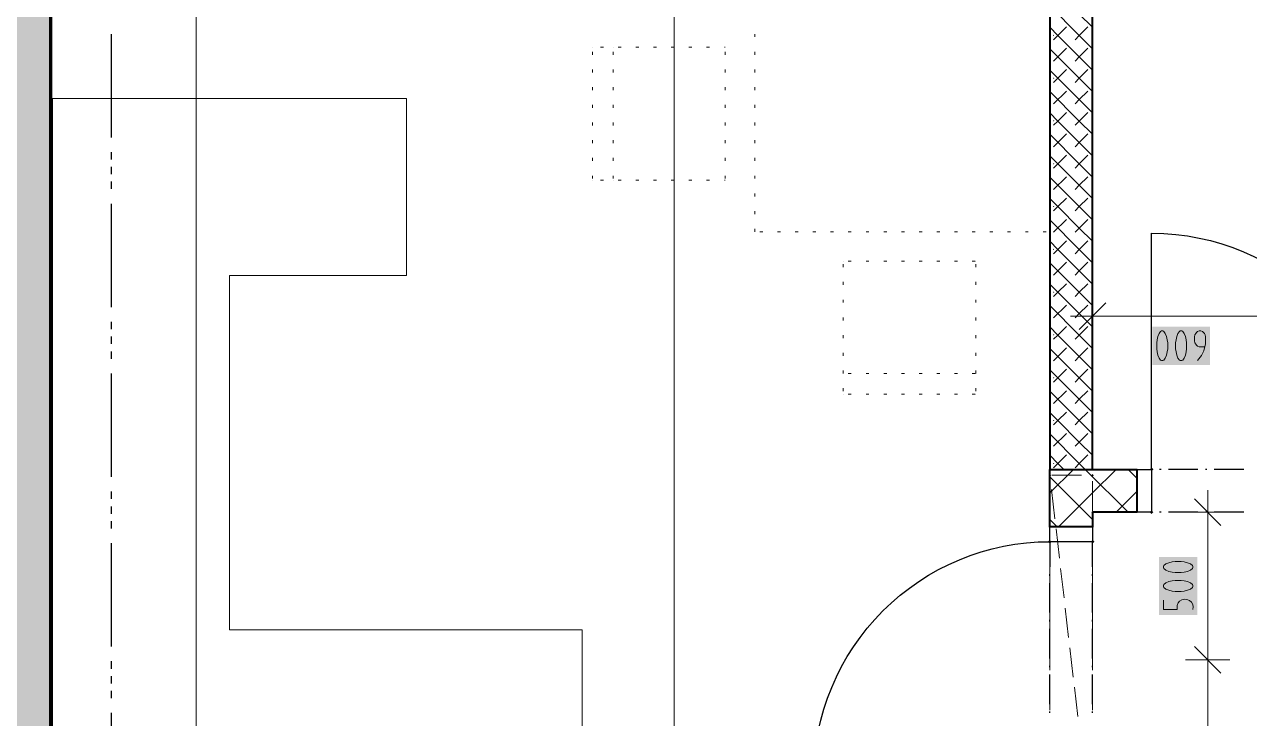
# Model space of a CAD drawing. Header units: millimetres. Extents: x 0 to 594, y 0 to 420.
# Drawn here: x 227.29 to 269.26, y 287.02 to 310.79 of the extents above; entities that cross this region are included whole.
import ezdxf

# ---------------------------------------------------------------- set-up
doc = ezdxf.new("R2010")
doc.units = ezdxf.units.MM
doc.header["$LTSCALE"] = 8
for name, color, linetype in [('PDF_Dvere', 7, 'Continuous'), ('PDF_Koty delkove', 7, 'Continuous'), ('PDF_Kuchyne', 7, 'Continuous'), ('PDF_Nabytek', 7, 'Continuous'), ('PDF_Pozarni useky', 7, 'Continuous'), ('PDF_Preklady', 7, 'Continuous'), ('PDF_Pricky zdene', 7, 'Continuous'), ('PDF_Steny obvodove nosne', 7, 'Continuous')]:
    doc.layers.add(name, color=color, linetype=linetype)

msp = doc.modelspace()

# ---------------------------------------------------------------- linework, layer by layer
at = {"layer": 'PDF_Dvere', "lineweight": 25}
for points in [[(265.927, 295.556), (265.905, 295.556), (265.905, 303.644, -0.414213), (273.993, 295.556)], [(262.417, 285.394), (262.417, 284.992), (254.33, 284.992, -0.414214), (262.417, 293.079), (262.417, 292.218)]]:
    msp.add_lwpolyline(points, format="xyb", dxfattribs=at)
for points in [[(265.905, 294.09), (265.399, 294.09), (265.399, 295.556), (265.905, 295.556)], [(263.883, 293.585), (263.883, 293.079), (262.417, 293.079), (262.417, 293.585)]]:
    msp.add_lwpolyline(points, close=True, dxfattribs=at)
for points in [[(266.231, 295.556), (266.18, 295.556)], [(267.494, 295.556), (266.483, 295.556)], [(267.798, 295.556), (267.747, 295.556)], [(269.061, 295.556), (268.05, 295.556)], [(265.927, 294.09), (265.905, 294.09)], [(266.231, 294.09), (266.18, 294.09)], [(267.494, 294.09), (266.483, 294.09)], [(267.798, 294.09), (267.747, 294.09)], [(269.061, 294.09), (268.05, 294.09)], [(263.883, 292.218), (263.883, 293.079)], [(262.417, 291.914), (262.417, 291.965)], [(263.883, 291.914), (263.883, 291.965)], [(262.417, 290.651), (262.417, 291.662)], [(263.883, 290.651), (263.883, 291.662)], [(262.417, 290.347), (262.417, 290.398)], [(262.417, 289.084), (262.417, 290.095)], [(263.883, 290.347), (263.883, 290.398)], [(263.883, 289.084), (263.883, 290.095)], [(262.417, 288.78), (262.417, 288.831)], [(263.883, 288.78), (263.883, 288.831)], [(262.417, 287.517), (262.417, 288.528)], [(263.883, 287.517), (263.883, 288.528)], [(262.417, 287.213), (262.417, 287.264)], [(263.883, 287.213), (263.883, 287.264)]]:
    msp.add_lwpolyline(points, dxfattribs=at)
at = {"layer": 'PDF_Dvere', "lineweight": 25, "transparency": 33554559}
for points in [[(265.968, 295.556), (265.905, 295.493), (265.905, 295.619), (265.842, 295.556)], [(265.968, 294.09), (265.905, 294.027), (265.905, 294.153), (265.842, 294.09)], [(262.417, 293.016), (262.354, 293.079), (262.481, 293.079), (262.417, 293.143)], [(263.883, 293.016), (263.82, 293.079), (263.947, 293.079), (263.883, 293.143)]]:
    msp.add_solid(points, dxfattribs=at)
at = {"layer": 'PDF_Koty delkove', "lineweight": 18}
for points in [[(233.175, 258.858), (233.175, 261.314), (233.175, 261.436), (233.175, 263.862), (233.175, 265.664), (233.175, 269.827), (233.175, 271.394), (233.175, 280.998), (233.175, 282.515), (233.175, 283.981), (233.175, 350.13)], [(249.553, 258.858), (249.553, 261.588), (249.553, 263.721), (249.553, 264.324), (249.553, 280.998), (249.553, 282.515), (249.553, 283.981), (249.553, 344.032)], [(263.883, 301.559), (263.883, 300.801), (263.883, 300.042)], [(264.338, 301.255), (263.428, 300.346)], [(263.883, 300.801), (263.125, 300.801)], [(289.815, 300.801), (284.772, 300.801), (279.907, 300.801), (269.949, 300.801), (263.883, 300.801)], [(266.889, 299.284), (266.942, 299.284), (266.97, 299.3), (267.023, 299.368), (267.064, 299.469), (267.091, 299.587), (267.105, 299.687), (267.105, 299.89), (267.091, 299.991), (267.064, 300.109), (267.023, 300.21), (266.97, 300.278), (266.942, 300.295), (266.889, 300.295), (266.861, 300.278), (266.808, 300.21), (266.767, 300.109), (266.741, 299.991), (266.727, 299.89)], [(267.726, 299.755), (267.537, 299.755), (267.483, 299.772), (267.442, 299.806), (267.415, 299.84), (267.389, 299.89), (267.375, 299.957), (267.375, 300.092), (267.389, 300.16), (267.415, 300.21), (267.442, 300.243), (267.483, 300.278), (267.537, 300.295), (267.59, 300.295), (267.645, 300.278), (267.685, 300.243), (267.712, 300.21), (267.739, 300.16), (267.753, 300.092), (267.753, 299.856), (267.699, 299.621), (267.618, 299.452), (267.483, 299.284)], [(266.727, 299.89), (266.727, 299.687), (266.741, 299.587), (266.767, 299.469), (266.808, 299.368), (266.861, 299.3), (266.889, 299.284)], [(267.826, 294.09), (267.826, 294.849)], [(268.281, 293.635), (267.371, 294.545)], [(268.584, 294.09), (267.826, 294.09), (267.068, 294.09)], [(267.826, 264.115), (267.826, 275.943), (267.826, 289.035), (267.826, 294.09)], [(266.915, 292.4), (266.713, 292.4), (266.613, 292.386), (266.495, 292.36), (266.394, 292.319), (266.326, 292.266), (266.31, 292.238), (266.31, 292.185), (266.326, 292.157), (266.394, 292.104), (266.495, 292.063), (266.613, 292.036), (266.713, 292.022), (266.915, 292.022), (267.016, 292.036), (267.135, 292.063), (267.236, 292.104), (267.303, 292.157)], [(267.303, 292.157), (267.321, 292.185), (267.321, 292.238), (267.303, 292.266), (267.236, 292.319), (267.135, 292.36), (267.016, 292.386), (266.915, 292.4)], [(268.281, 288.581), (267.371, 289.49)], [(268.584, 289.035), (267.826, 289.035), (267.068, 289.035)]]:
    msp.add_lwpolyline(points, dxfattribs=at)
for points in [[(266.079, 299.89), (266.079, 299.687), (266.093, 299.587), (266.119, 299.469), (266.16, 299.368), (266.213, 299.3), (266.241, 299.284), (266.294, 299.284), (266.322, 299.3), (266.375, 299.368), (266.416, 299.469), (266.443, 299.587), (266.457, 299.687), (266.457, 299.89), (266.443, 299.991), (266.416, 300.109), (266.375, 300.21), (266.322, 300.278), (266.294, 300.295), (266.241, 300.295), (266.213, 300.278), (266.16, 300.21), (266.119, 300.109), (266.093, 299.991)], [(266.915, 291.752), (266.713, 291.752), (266.613, 291.738), (266.495, 291.712), (266.394, 291.671), (266.326, 291.618), (266.31, 291.59), (266.31, 291.537), (266.326, 291.509), (266.394, 291.456), (266.495, 291.415), (266.613, 291.388), (266.713, 291.374), (266.915, 291.374), (267.016, 291.388), (267.135, 291.415), (267.236, 291.456), (267.303, 291.509), (267.321, 291.537), (267.321, 291.59), (267.303, 291.618), (267.236, 291.671), (267.135, 291.712), (267.016, 291.738)]]:
    msp.add_lwpolyline(points, close=True, dxfattribs=at)
msp.add_lwpolyline([(266.31, 291.077), (266.31, 290.753), (266.781, 290.753), (266.781, 290.889), (266.815, 290.983), (266.866, 291.037, -0.753242), (267.321, 290.753)], format="xyb", dxfattribs=at)
at = {"layer": 'PDF_Koty delkove', "color": 7, "lineweight": 18, "true_color": 0xffffff, "transparency": 33554559}
for points in [[(267.905, 300.447), (265.927, 300.447), (267.905, 299.132), (265.927, 299.132)], [(267.472, 290.574), (267.472, 292.552), (266.158, 290.574), (266.158, 292.552)]]:
    msp.add_solid(points, dxfattribs=at)
at = {"layer": 'PDF_Kuchyne', "lineweight": 13}
msp.add_lwpolyline([(234.313, 302.191), (234.313, 290.059), (246.394, 290.059), (246.394, 283.993), (228.247, 283.993), (228.247, 290.059), (228.247, 302.191), (228.247, 308.256), (240.378, 308.256), (240.378, 302.191)], close=True, dxfattribs=at)
at = {"layer": 'PDF_Nabytek', "lineweight": 13}
for points in [[(252.308, 310.365), (252.308, 310.466)], [(262.417, 310.365), (262.417, 310.466)], [(246.747, 310.013), (246.747, 310.013)], [(246.747, 310.013), (246.747, 310.013)], [(246.747, 309.758), (246.747, 309.859)], [(247.123, 310.013), (247.022, 310.013)], [(247.455, 310.013), (247.455, 310.013)], [(247.455, 309.758), (247.455, 309.859)], [(247.73, 310.013), (247.629, 310.013)], [(248.337, 310.013), (248.236, 310.013)], [(248.943, 310.013), (248.842, 310.013)], [(249.55, 310.013), (249.449, 310.013)], [(250.156, 310.013), (250.055, 310.013)], [(250.763, 310.013), (250.662, 310.013)], [(251.297, 310.013), (251.268, 310.013)], [(251.297, 310.013), (251.297, 310.013)], [(251.297, 309.758), (251.297, 309.859)], [(252.308, 309.758), (252.308, 309.859)], [(262.417, 309.758), (262.417, 309.859)], [(246.747, 309.151), (246.747, 309.252)], [(247.455, 309.151), (247.455, 309.252)], [(251.297, 309.151), (251.297, 309.252)], [(252.308, 309.151), (252.308, 309.252)], [(262.417, 309.151), (262.417, 309.252)], [(246.747, 308.545), (246.747, 308.646)], [(247.455, 308.545), (247.455, 308.646)], [(251.297, 308.545), (251.297, 308.646)], [(252.308, 308.545), (252.308, 308.646)], [(262.417, 308.545), (262.417, 308.646)], [(246.747, 307.938), (246.747, 308.039)], [(247.455, 307.938), (247.455, 308.039)], [(251.297, 307.938), (251.297, 308.039)], [(252.308, 307.938), (252.308, 308.039)], [(262.417, 307.938), (262.417, 308.039)], [(246.747, 307.332), (246.747, 307.433)], [(247.455, 307.332), (247.455, 307.433)], [(251.297, 307.332), (251.297, 307.433)], [(252.308, 307.332), (252.308, 307.433)], [(262.417, 307.332), (262.417, 307.433)], [(246.747, 306.725), (246.747, 306.826)], [(247.455, 306.725), (247.455, 306.826)], [(251.297, 306.725), (251.297, 306.826)], [(252.308, 306.725), (252.308, 306.826)], [(262.417, 306.725), (262.417, 306.826)], [(246.747, 306.118), (246.747, 306.22)], [(247.455, 306.118), (247.455, 306.22)], [(251.297, 306.118), (251.297, 306.22)], [(252.308, 306.118), (252.308, 306.22)], [(262.417, 306.118), (262.417, 306.22)], [(246.747, 305.512), (246.747, 305.613)], [(247.455, 305.512), (247.455, 305.613)], [(251.297, 305.512), (251.297, 305.613)], [(252.308, 305.512), (252.308, 305.613)], [(262.417, 305.512), (262.417, 305.613)], [(246.747, 305.464), (246.747, 305.464)], [(246.747, 305.464), (246.747, 305.464)], [(247.123, 305.464), (247.022, 305.464)], [(247.455, 305.464), (247.455, 305.464)], [(247.73, 305.464), (247.629, 305.464)], [(248.337, 305.464), (248.236, 305.464)], [(248.943, 305.464), (248.842, 305.464)], [(249.55, 305.464), (249.449, 305.464)], [(250.156, 305.464), (250.055, 305.464)], [(250.763, 305.464), (250.662, 305.464)], [(251.297, 305.464), (251.268, 305.464)], [(251.297, 305.464), (251.297, 305.464)], [(251.297, 305.464), (251.297, 305.464)], [(252.308, 304.905), (252.308, 305.006)], [(262.417, 304.905), (262.417, 305.006)], [(252.308, 304.299), (252.308, 304.4)], [(262.417, 304.299), (262.417, 304.4)], [(252.308, 303.694), (252.308, 303.793)], [(252.308, 303.694), (252.308, 303.694)], [(252.583, 303.694), (252.482, 303.694)], [(253.189, 303.694), (253.088, 303.694)], [(253.796, 303.694), (253.695, 303.694)], [(254.402, 303.694), (254.301, 303.694)], [(255.009, 303.694), (254.908, 303.694)], [(255.616, 303.694), (255.514, 303.694)], [(256.222, 303.694), (256.121, 303.694)], [(256.829, 303.694), (256.728, 303.694)], [(257.435, 303.694), (257.334, 303.694)], [(258.042, 303.694), (257.941, 303.694)], [(258.648, 303.694), (258.547, 303.694)], [(259.255, 303.694), (259.154, 303.694)], [(259.862, 303.694), (259.761, 303.694)], [(260.468, 303.694), (260.367, 303.694)], [(261.075, 303.694), (260.974, 303.694)], [(261.681, 303.694), (261.58, 303.694)], [(262.288, 303.694), (262.187, 303.694)], [(262.417, 303.694), (262.417, 303.793)], [(262.417, 303.694), (262.417, 303.694)], [(262.417, 303.694), (262.417, 303.694)], [(255.336, 302.684), (255.336, 302.684)], [(255.336, 302.684), (255.336, 302.684)], [(255.336, 302.479), (255.336, 302.58)], [(255.616, 302.684), (255.514, 302.684)], [(256.222, 302.684), (256.121, 302.684)], [(256.829, 302.684), (256.728, 302.684)], [(257.435, 302.684), (257.334, 302.684)], [(258.042, 302.684), (257.941, 302.684)], [(258.648, 302.684), (258.547, 302.684)], [(259.255, 302.684), (259.154, 302.684)], [(259.862, 302.684), (259.761, 302.684)], [(259.886, 302.684), (259.886, 302.684)], [(259.886, 302.684), (259.886, 302.684)], [(259.886, 302.479), (259.886, 302.58)], [(255.336, 301.872), (255.336, 301.973)], [(259.886, 301.872), (259.886, 301.973)], [(255.336, 301.266), (255.336, 301.367)], [(259.886, 301.266), (259.886, 301.367)], [(255.336, 300.659), (255.336, 300.76)], [(259.886, 300.659), (259.886, 300.76)], [(255.336, 300.053), (255.336, 300.154)], [(259.886, 300.053), (259.886, 300.154)], [(255.336, 299.446), (255.336, 299.547)], [(259.886, 299.446), (259.886, 299.547)], [(255.336, 298.839), (255.336, 298.941)], [(255.336, 298.842), (255.336, 298.842)], [(255.616, 298.842), (255.514, 298.842)], [(256.222, 298.842), (256.121, 298.842)], [(256.829, 298.842), (256.728, 298.842)], [(257.435, 298.842), (257.334, 298.842)], [(258.042, 298.842), (257.941, 298.842)], [(258.648, 298.842), (258.547, 298.842)], [(259.255, 298.842), (259.154, 298.842)], [(259.862, 298.842), (259.761, 298.842)], [(259.886, 298.839), (259.886, 298.941)], [(259.886, 298.842), (259.886, 298.842)], [(255.336, 298.233), (255.336, 298.334)], [(255.336, 298.134), (255.336, 298.134)], [(255.336, 298.134), (255.336, 298.134)], [(255.616, 298.134), (255.514, 298.134)], [(256.222, 298.134), (256.121, 298.134)], [(256.829, 298.134), (256.728, 298.134)], [(257.435, 298.134), (257.334, 298.134)], [(258.042, 298.134), (257.941, 298.134)], [(258.648, 298.134), (258.547, 298.134)], [(259.255, 298.134), (259.154, 298.134)], [(259.862, 298.134), (259.761, 298.134)], [(259.886, 298.233), (259.886, 298.334)], [(259.886, 298.134), (259.886, 298.134)], [(259.886, 298.134), (259.886, 298.134)]]:
    msp.add_lwpolyline(points, dxfattribs=at)
at = {"layer": 'PDF_Pozarni useky', "lineweight": 30}
for points in [[(230.269, 306.927), (230.269, 310.466)], [(230.269, 306.169), (230.269, 306.422)], [(230.269, 305.663), (230.269, 305.916)], [(230.269, 305.158), (230.269, 305.411)], [(230.269, 301.114), (230.269, 304.653)], [(230.269, 300.356), (230.269, 300.609)], [(230.269, 299.85), (230.269, 300.103)], [(230.269, 299.345), (230.269, 299.598)], [(230.269, 295.301), (230.269, 298.839)], [(230.269, 294.543), (230.269, 294.796)], [(230.269, 294.037), (230.269, 294.29)], [(230.269, 293.532), (230.269, 293.785)], [(230.269, 289.488), (230.269, 293.026)], [(230.269, 288.73), (230.269, 288.983)], [(230.269, 288.224), (230.269, 288.477)], [(230.269, 287.719), (230.269, 287.972)], [(230.269, 284.124), (230.269, 287.213)]]:
    msp.add_lwpolyline(points, dxfattribs=at)
at = {"layer": 'PDF_Preklady', "lineweight": 18}
for points in [[(262.433, 295.222), (262.417, 295.354)], [(262.417, 294.138), (262.417, 295.149)], [(263.501, 295.354), (262.49, 295.354)], [(263.883, 295.354), (263.855, 295.354)], [(263.883, 295.354), (263.883, 295.354)], [(263.883, 294.138), (263.883, 295.149)], [(262.59, 293.866), (262.474, 294.87)], [(262.417, 292.774), (262.417, 293.585), (262.417, 293.785)], [(263.883, 292.774), (263.883, 293.585), (263.883, 293.785)], [(262.747, 292.51), (262.631, 293.515)], [(262.417, 291.409), (262.417, 292.42)], [(262.905, 291.155), (262.788, 292.159)], [(263.883, 291.409), (263.883, 292.42)], [(262.417, 290.044), (262.417, 291.055)], [(263.883, 290.044), (263.883, 291.055)], [(263.062, 289.799), (262.945, 290.803)], [(262.417, 288.679), (262.417, 289.69)], [(263.883, 288.679), (263.883, 289.69)], [(263.219, 288.443), (263.103, 289.448)], [(262.417, 287.314), (262.417, 288.325)], [(263.883, 287.314), (263.883, 288.325)], [(263.376, 287.088), (263.26, 288.092)]]:
    msp.add_lwpolyline(points, dxfattribs=at)
at = {"layer": 'PDF_Preklady', "lineweight": 18, "transparency": 33554559}
for points in [[(262.423, 295.309), (262.372, 295.349), (262.463, 295.359), (262.412, 295.399)], [(262.463, 295.354), (262.417, 295.309), (262.417, 295.399), (262.372, 295.354)], [(262.417, 295.309), (262.372, 295.354), (262.463, 295.354), (262.417, 295.399)], [(263.883, 295.309), (263.838, 295.354), (263.929, 295.354), (263.883, 295.399)], [(263.929, 295.354), (263.883, 295.309), (263.883, 295.399), (263.838, 295.354)], [(263.883, 294.045), (263.838, 294.09), (263.929, 294.09), (263.883, 294.136)], [(263.883, 294.045), (263.838, 294.09), (263.929, 294.09), (263.883, 294.136)], [(262.417, 293.539), (262.372, 293.585), (262.463, 293.585), (262.417, 293.63)], [(262.417, 293.539), (262.372, 293.585), (262.463, 293.585), (262.417, 293.63)], [(263.883, 293.539), (263.838, 293.585), (263.929, 293.585), (263.883, 293.63)], [(263.883, 293.539), (263.838, 293.585), (263.929, 293.585), (263.883, 293.63)]]:
    msp.add_solid(points, dxfattribs=at)
at = {"layer": 'PDF_Pricky zdene', "lineweight": 40}
msp.add_lwpolyline([(263.883, 295.556), (263.883, 344.032), (263.883, 344.184), (262.417, 344.184), (262.417, 344.032), (262.417, 295.556), (262.417, 295.556)], close=True, dxfattribs=at)
at = {"layer": 'PDF_Pricky zdene', "lineweight": 9}
for points in [[(263.428, 310.417), (262.417, 311.429)], [(263.883, 310.696), (263.428, 311.15), (263.722, 311.444)], [(262.695, 310.417), (262.417, 310.696)], [(262.549, 310.271), (262.695, 310.417), (262.989, 310.711)], [(263.282, 310.271), (263.428, 310.417), (263.722, 310.711)], [(263.428, 309.684), (262.695, 310.417)], [(263.883, 309.963), (263.428, 310.417)], [(263.428, 308.952), (262.417, 309.963)], [(262.549, 309.538), (262.989, 309.978)], [(263.883, 309.23), (263.428, 309.684), (263.722, 309.978)], [(263.282, 309.538), (263.428, 309.684)], [(262.695, 308.952), (262.417, 309.23)], [(262.549, 308.805), (262.695, 308.952), (262.989, 309.245)], [(263.428, 308.219), (262.695, 308.952)], [(263.282, 308.805), (263.428, 308.952), (263.722, 309.245)], [(263.883, 308.497), (263.428, 308.952)], [(263.428, 307.486), (262.417, 308.497)], [(262.549, 308.072), (262.989, 308.512)], [(263.883, 307.764), (263.428, 308.219), (263.722, 308.512)], [(263.282, 308.072), (263.428, 308.219)], [(262.695, 307.486), (262.417, 307.764)], [(262.549, 307.339), (262.695, 307.486), (262.989, 307.779)], [(263.282, 307.339), (263.428, 307.486), (263.722, 307.779)], [(263.282, 306.606), (263.428, 306.753), (262.695, 307.486)], [(263.883, 307.031), (263.428, 307.486)], [(263.428, 306.02), (262.417, 307.031)], [(262.549, 306.606), (262.989, 307.046)], [(263.883, 306.298), (263.428, 306.753), (263.722, 307.046)], [(262.695, 306.02), (262.417, 306.298)], [(262.549, 305.873), (262.695, 306.02), (262.989, 306.313)], [(263.282, 305.14), (263.428, 305.287), (262.695, 306.02)], [(263.282, 305.873), (263.428, 306.02), (263.722, 306.313)], [(263.883, 305.565), (263.428, 306.02)], [(263.428, 304.554), (262.417, 305.565)], [(262.549, 305.14), (262.989, 305.58)], [(263.883, 304.832), (263.428, 305.287), (263.722, 305.58)], [(262.695, 304.554), (262.417, 304.832)], [(262.549, 304.407), (262.695, 304.554), (262.989, 304.847)], [(263.282, 304.407), (263.428, 304.554), (263.722, 304.847)], [(263.282, 303.674), (263.428, 303.821), (262.695, 304.554)], [(263.883, 304.099), (263.428, 304.554)], [(263.428, 303.088), (262.417, 304.099)], [(262.549, 303.674), (262.989, 304.114)], [(263.883, 303.366), (263.428, 303.821), (263.722, 304.114)], [(262.695, 303.088), (262.417, 303.366)], [(262.549, 302.941), (262.695, 303.088), (262.989, 303.381)], [(263.282, 302.208), (263.428, 302.355), (262.695, 303.088)], [(263.282, 302.941), (263.428, 303.088), (263.722, 303.381)], [(263.883, 302.633), (263.428, 303.088)], [(263.428, 301.622), (262.417, 302.633)], [(262.549, 302.208), (262.989, 302.648)], [(263.883, 301.9), (263.428, 302.355), (263.722, 302.648)], [(262.695, 301.622), (262.417, 301.9)], [(262.549, 301.475), (262.695, 301.622), (262.989, 301.915)], [(263.282, 301.475), (263.428, 301.622), (263.722, 301.915)], [(263.282, 300.742), (263.428, 300.889), (262.695, 301.622)], [(263.883, 301.167), (263.428, 301.622)], [(263.428, 300.156), (262.417, 301.167)], [(262.549, 300.742), (262.989, 301.182)], [(263.883, 300.434), (263.428, 300.889), (263.722, 301.182)], [(262.695, 300.156), (262.417, 300.434)], [(262.549, 300.01), (262.695, 300.156), (262.989, 300.449)], [(263.282, 299.277), (263.428, 299.423), (262.695, 300.156)], [(263.282, 300.01), (263.428, 300.156), (263.722, 300.449)], [(263.883, 299.701), (263.428, 300.156)], [(263.428, 298.69), (262.417, 299.701)], [(262.549, 299.277), (262.989, 299.716)], [(263.883, 298.969), (263.428, 299.423), (263.722, 299.716)], [(262.695, 298.69), (262.417, 298.969)], [(262.549, 298.544), (262.695, 298.69), (262.989, 298.983)], [(263.883, 298.236), (263.428, 298.69), (263.722, 298.983)], [(263.282, 297.811), (263.428, 297.957), (262.695, 298.69)], [(263.282, 298.544), (263.428, 298.69)], [(263.428, 297.224), (262.417, 298.236)], [(262.549, 297.811), (262.989, 298.25)], [(263.883, 297.503), (263.428, 297.957), (263.722, 298.25)], [(262.695, 297.224), (262.417, 297.503)], [(262.549, 297.078), (262.695, 297.224), (262.989, 297.517)], [(263.282, 296.345), (263.428, 296.491), (262.695, 297.224)], [(263.282, 297.078), (263.428, 297.224), (263.722, 297.517)], [(263.883, 296.77), (263.428, 297.224)], [(263.428, 295.758), (262.417, 296.77)], [(262.549, 296.345), (262.989, 296.785)], [(263.883, 296.037), (263.428, 296.491), (263.722, 296.785)], [(262.695, 295.758), (262.417, 296.037)], [(262.549, 295.612), (262.695, 295.758), (262.989, 296.052)], [(263.883, 295.304), (263.631, 295.556), (263.428, 295.758), (263.722, 296.052)], [(263.226, 295.556), (262.417, 294.747)], [(262.898, 295.556), (262.695, 295.758)], [(263.282, 295.612), (263.428, 295.758)], [(264.692, 295.556), (263.883, 294.747)], [(265.399, 295.253), (265.097, 295.556)], [(263.883, 293.838), (263.883, 293.838), (263.428, 294.292), (262.417, 295.303)], [(265.097, 294.09), (264.995, 294.192), (264.894, 294.292), (263.883, 295.304)], [(263.883, 294.747), (263.428, 294.292), (262.721, 293.585)], [(265.399, 294.798), (264.894, 294.292), (264.774, 294.172), (264.692, 294.09)], [(262.67, 293.585), (262.417, 293.838)]]:
    msp.add_lwpolyline(points, dxfattribs=at)
at = {"layer": 'PDF_Pricky zdene', "lineweight": 40}
msp.add_lwpolyline([(263.883, 293.585), (262.417, 293.585), (262.417, 295.354), (262.417, 295.556), (263.883, 295.556), (265.399, 295.556), (265.399, 294.09), (263.883, 294.09), (263.883, 293.585)], dxfattribs=at)
at = {"layer": 'PDF_Pricky zdene', "lineweight": 9, "transparency": 33554559}
for points in [[(262.549, 310.398), (262.526, 310.42), (262.572, 310.42), (262.549, 310.443)], [(263.428, 310.395), (263.406, 310.417), (263.451, 310.417), (263.428, 310.44)], [(262.549, 308.932), (262.526, 308.954), (262.572, 308.954), (262.549, 308.977)], [(263.428, 308.929), (263.406, 308.952), (263.451, 308.952), (263.428, 308.974)], [(262.549, 307.466), (262.526, 307.489), (262.572, 307.489), (262.549, 307.511)], [(263.428, 307.463), (263.406, 307.486), (263.451, 307.486), (263.428, 307.508)], [(262.549, 306), (262.526, 306.023), (262.572, 306.023), (262.549, 306.045)], [(263.428, 305.997), (263.406, 306.02), (263.451, 306.02), (263.428, 306.042)], [(262.549, 304.534), (262.526, 304.557), (262.572, 304.557), (262.549, 304.579)], [(263.428, 304.531), (263.406, 304.554), (263.451, 304.554), (263.428, 304.577)], [(262.549, 303.068), (262.526, 303.091), (262.572, 303.091), (262.549, 303.114)], [(263.428, 303.065), (263.406, 303.088), (263.451, 303.088), (263.428, 303.111)], [(262.549, 301.602), (262.526, 301.625), (262.572, 301.625), (262.549, 301.648)], [(263.428, 301.599), (263.406, 301.622), (263.451, 301.622), (263.428, 301.645)], [(262.549, 300.136), (262.526, 300.159), (262.572, 300.159), (262.549, 300.182)], [(263.428, 300.133), (263.406, 300.156), (263.451, 300.156), (263.428, 300.179)], [(262.549, 298.67), (262.526, 298.693), (262.572, 298.693), (262.549, 298.716)], [(263.428, 298.667), (263.406, 298.69), (263.451, 298.69), (263.428, 298.713)], [(262.549, 297.204), (262.526, 297.227), (262.572, 297.227), (262.549, 297.25)], [(263.428, 297.202), (263.406, 297.224), (263.451, 297.224), (263.428, 297.247)], [(262.549, 295.739), (262.526, 295.761), (262.572, 295.761), (262.549, 295.784)], [(263.428, 295.736), (263.406, 295.758), (263.451, 295.758), (263.428, 295.781)]]:
    msp.add_solid(points, dxfattribs=at)
at = {"layer": 'PDF_Steny obvodove nosne', "lineweight": 70}
msp.add_lwpolyline([(226.174, 351.958), (226.174, 347.874), (226.174, 346.61), (226.174, 344.032), (226.174, 288.985), (226.174, 287.519), (226.174, 261.588), (226.174, 259.01), (228.196, 259.01), (228.196, 261.436), (228.196, 269.827), (228.196, 271.394), (228.196, 282.515), (228.196, 350.13), (228.196, 352.635)], close=True, dxfattribs=at)
at = {"layer": 'PDF_Steny obvodove nosne', "color": 9, "lineweight": 9, "true_color": 0xc0c0c0, "transparency": 33554559}
msp.add_solid([(226.174, 351.958), (226.174, 259.01), (228.196, 352.635), (228.196, 259.01)], dxfattribs=at)

doc.saveas('drawing.dxf')
